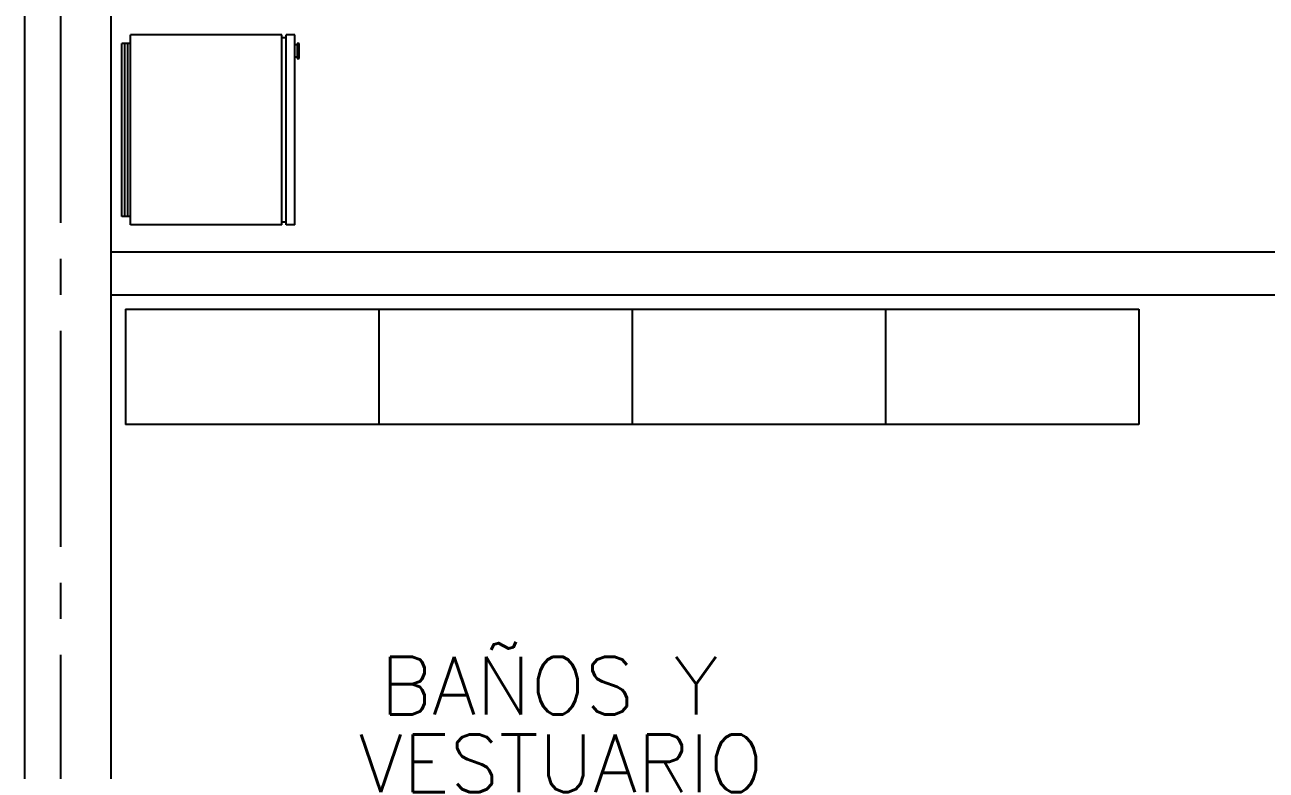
# Model space of a CAD drawing. Header units: metres. Extents: x 95 to 486, y 2972 to 3465.
# Drawn here: x 170.612 to 174.924, y 3037.019 to 3039.607 of the extents above; entities that cross this region are included whole.
import ezdxf

# ---------------------------------------------------------------- set-up
doc = ezdxf.new("R2010")
doc.units = ezdxf.units.M
doc.linetypes.add('CENTER2', pattern=[1.125, 0.75, -0.125, 0.125, -0.125])
doc.linetypes.add('DASHDOT2', pattern=[0.5, 0.25, -0.125, 0, -0.125])
for name, color, linetype in [('0_LINEAS-MEDIANERAS', 1, 'DASHDOT2'), ('0_MUROS', 7, 'Continuous'), ('E_EQUIPAMIENTO', 1, 'Continuous'), ('T_TEXTOS', 3, 'Continuous')]:
    doc.layers.add(name, color=color, linetype=linetype)
doc.styles.add('ROMANS', font='romans.shx', dxfattribs={"width": 0.8, "height": 0.15})

# ---------------------------------------------------------------- blocks, each defined once
blk = doc.blocks.new('HELADERA')
at = {"color": 1}
for p, q in [((-0.2876, 0.2686), (0.3124, 0.2686)), ((-0.2876, 0.2386), (-0.2876, 0.2686)), ((0.3124, 0.2386), (0.3124, 0.2686)), ((-0.3176, 0.2386), (0.3424, 0.2386)), ((-0.3176, -0.2864), (-0.3176, 0.2386)), ((-0.2876, 0.2586), (0.3124, 0.2586)), ((-0.2876, 0.2486), (0.3124, 0.2486)), ((0.3424, -0.2864), (0.3424, 0.2386)), ((-0.3176, -0.2864), (0.3424, -0.2864)), ((-0.3176, -0.3014), (0.3424, -0.3014)), ((-0.3176, -0.3314), (-0.3176, -0.3014)), ((-0.3076, -0.3014), (-0.3076, -0.2864)), ((0.3324, -0.3014), (0.3324, -0.2864)), ((0.3424, -0.3314), (0.3424, -0.3014)), ((-0.3176, -0.3314), (0.3424, -0.3314)), ((0.3121, -0.3396), (0.2604, -0.3396)), ((0.2604, -0.3396), (0.2604, -0.3475)), ((0.2653, -0.3396), (0.2653, -0.3314)), ((0.3081, -0.3396), (0.3081, -0.3314)), ((0.3121, -0.3475), (0.3121, -0.3396)), ((0.2604, -0.3475), (0.3121, -0.3475))]:
    blk.add_line(p, q, dxfattribs=at)

msp = doc.modelspace()

# ---------------------------------------------------------------- linework, layer by layer
at = {"layer": '0_LINEAS-MEDIANERAS', "linetype": 'CENTER2'}
msp.add_line((170.7374, 3027.6693), (170.7374, 3048.0593), dxfattribs=at)
at = {"layer": '0_MUROS'}
for p, q in [((170.6124, 3027.7193), (170.6124, 3048.2093)), ((170.6124, 3027.7193), (170.6124, 3048.2093)), ((170.9124, 3027.7193), (170.9124, 3047.9093)), ((170.9124, 3027.7193), (170.9124, 3047.9093)), ((170.9124, 3038.8193), (180.2624, 3038.8193)), ((170.9124, 3038.8193), (180.2624, 3038.8193)), ((170.9124, 3038.6693), (176.2624, 3038.6693))]:
    msp.add_line(p, q, dxfattribs=at)
at = {"layer": 'E_EQUIPAMIENTO'}
for p, q in [((170.9624, 3038.6193), (170.9624, 3038.2193)), ((170.9624, 3038.6193), (174.4824, 3038.6193)), ((171.8424, 3038.6193), (171.8424, 3038.2193)), ((172.7224, 3038.6193), (172.7224, 3038.2193)), ((173.6024, 3038.6193), (173.6024, 3038.2193)), ((174.4824, 3038.6193), (174.4824, 3038.2193)), ((174.4824, 3038.2193), (170.9624, 3038.2193))]:
    msp.add_line(p, q, dxfattribs=at)

# ---------------------------------------------------------------- block references
at = {"layer": '0_MUROS', "rotation": 90}
msp.add_blockref('HELADERA', (171.2184, 3039.2297), dxfattribs=at)

# ---------------------------------------------------------------- texts
at = {"layer": 'T_TEXTOS', "style": 'ROMANS'}
for s, p in [('BAÑOS Y', (171.8468, 3037.213)), ('VESTUARIO', (171.7716, 3036.9434))]:
    msp.add_text(s, height=0.2, dxfattribs=at).set_placement(p)

doc.saveas('drawing.dxf')
